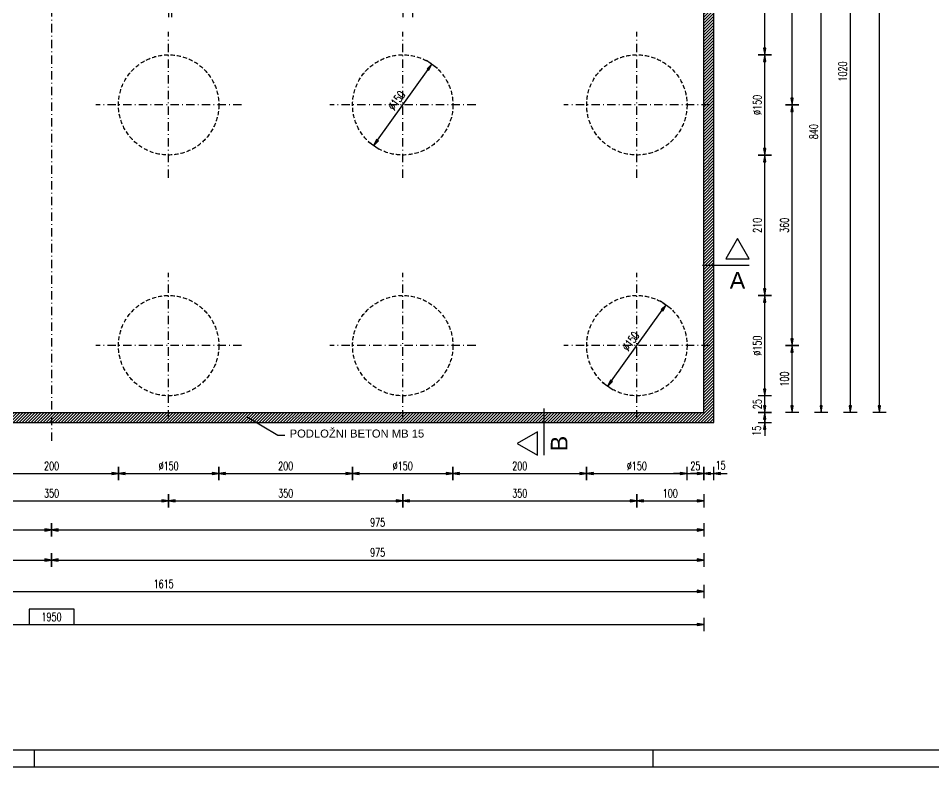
# Model space of a CAD drawing. Extents: x 729 to 13755, y 65128 to 68267.
# Drawn here: x 2236 to 3605, y 65128 to 66247 of the extents above; entities that cross this region are included whole.
import ezdxf
from ezdxf.enums import TextEntityAlignment as Align

# ---------------------------------------------------------------- set-up
doc = ezdxf.new("R2010")
doc.units = 0
doc.header["$LTSCALE"] = 50
doc.header["$PDMODE"] = 34
doc.header["$PDSIZE"] = 5
for name, pattern in [('CENTER', [0.47, 0.25, -0.1, 0.02, -0.1]), ('HIDDEN', [9.525, 6.35, -3.175]), ('HIDDEN2', [0.1875, 0.125, -0.0625])]:
    doc.linetypes.add(name, pattern=pattern)
doc.layers.get('DEFPOINTS').update_dxf_attribs({"linetype": 'CONTINUOUS'})
for name, color, linetype in [('BETON', 7, 'CONTINUOUS'), ('BETON tan', 40, 'CONTINUOUS'), ('BETON TANKO', 40, 'CONTINUOUS'), ('FILE', 8, 'CONTINUOUS'), ('KOTE', 4, 'CONTINUOUS'), ('NEVIDLJIVO', 9, 'HIDDEN2'), ('OSI', 2, 'CENTER'), ('POM', 9, 'CONTINUOUS'), ('TEKST', 7, 'CONTINUOUS')]:
    doc.layers.add(name, color=color, linetype=linetype)
doc.styles.add('KOTE', font='romans.shx', dxfattribs={"width": 0.7})
doc.styles.add('NASLOV', font='ARIAL.TTF')
doc.dimstyles.new('M50', dxfattribs={"dimscale": 100, "dimtxt": 0.125, "dimasz": 0.1, "dimexe": 0.4, "dimexo": 2, "dimgap": 0.05, "dimtad": 1, "dimdec": 1, "dimrnd": 0.01, "dimdsep": 46, "dimtxsty": 'KOTE', "dimblk1": 'S', "dimblk2": 'S', "dimsah": 1, "dimcen": 0.4, "dimdle": 0.4, "dimse1": 1, "dimse2": 1, "dimclrd": 8, "dimclre": 251, "dimclrt": 4, "dimadec": 0, "dimazin": 0, "dimtfac": 1, "dimtdec": 1, "dimtmove": 2, "dimatfit": 3, "dimldrblk": 'S', "dimfxl": 0, "dimtvp": 1, "dimtolj": 1, "dimtzin": 4, "dimarcsym": 0})

# ---------------------------------------------------------------- blocks, each defined once
blk = doc.blocks.new('S')
at = {"layer": 'KOTE', "color": 9}
blk.add_line((0, 1), (0, -1), dxfattribs=at)
blk.add_lwpolyline([(-1, 0.17), (-1, -0.17), (0, 0)], close=True, dxfattribs=at)
at = {"layer": 'KOTE', "color": 9, "linetype": 'ByBlock'}
blk.add_solid([(-1, 0.17), (-1, -0.17), (0, 0)], dxfattribs=at)
blk = doc.blocks.new('*D954')
at = {"layer": 'DEFPOINTS', "color": 0}
for p in [(2185.8, 65757.8, 0), (2385.8, 65757.8, 0), (2385.8, 65566.6)]:
    blk.add_point(p, dxfattribs=at)
at = {"layer": 'KOTE', "color": 8, "lineweight": -2}
blk.add_line((2195.8, 65566.6), (2375.8, 65566.6), dxfattribs=at)
at = {"layer": 'KOTE', "color": 8, "lineweight": -2, "xscale": 10, "yscale": 10, "zscale": 10, "rotation": 180}
blk.add_blockref('S', (2185.8, 65566.6), dxfattribs=at)
at = {"layer": 'KOTE', "color": 8, "lineweight": -2, "xscale": 10, "yscale": 10, "zscale": 10}
blk.add_blockref('S', (2385.8, 65566.6), dxfattribs=at)
at = {"layer": 'KOTE', "color": 4, "insert": (2285.8, 65577.9), "char_height": 12.5, "attachment_point": 5, "style": 'KOTE'}
blk.add_mtext('\\A1;200', dxfattribs=at)
blk = doc.blocks.new('*D955')
at = {"layer": 'DEFPOINTS', "color": 0}
for p in [(2385.8, 65757.8, 0), (2535.8, 65757.8, 0), (2535.8, 65566.6)]:
    blk.add_point(p, dxfattribs=at)
at = {"layer": 'KOTE', "color": 8, "lineweight": -2}
blk.add_line((2395.8, 65566.6), (2525.8, 65566.6), dxfattribs=at)
at = {"layer": 'KOTE', "color": 8, "lineweight": -2, "xscale": 10, "yscale": 10, "zscale": 10, "rotation": 180}
blk.add_blockref('S', (2385.8, 65566.6), dxfattribs=at)
at = {"layer": 'KOTE', "color": 8, "lineweight": -2, "xscale": 10, "yscale": 10, "zscale": 10}
blk.add_blockref('S', (2535.8, 65566.6), dxfattribs=at)
at = {"layer": 'KOTE', "color": 4, "insert": (2460.8, 65577.9), "char_height": 12.5, "attachment_point": 5, "style": 'KOTE'}
blk.add_mtext('\\A1;%%c150', dxfattribs=at)
blk = doc.blocks.new('*D956')
at = {"layer": 'DEFPOINTS', "color": 0}
for p in [(2535.8, 65757.8, 0), (2735.8, 65757.8, 0), (2735.8, 65566.6)]:
    blk.add_point(p, dxfattribs=at)
at = {"layer": 'KOTE', "color": 8, "lineweight": -2}
blk.add_line((2545.8, 65566.6), (2725.8, 65566.6), dxfattribs=at)
at = {"layer": 'KOTE', "color": 8, "lineweight": -2, "xscale": 10, "yscale": 10, "zscale": 10, "rotation": 180}
blk.add_blockref('S', (2535.8, 65566.6), dxfattribs=at)
at = {"layer": 'KOTE', "color": 8, "lineweight": -2, "xscale": 10, "yscale": 10, "zscale": 10}
blk.add_blockref('S', (2735.8, 65566.6), dxfattribs=at)
at = {"layer": 'KOTE', "color": 4, "insert": (2635.8, 65577.9), "char_height": 12.5, "attachment_point": 5, "style": 'KOTE'}
blk.add_mtext('\\A1;200', dxfattribs=at)
blk = doc.blocks.new('*D957')
at = {"layer": 'DEFPOINTS', "color": 0}
for p in [(2735.8, 65757.8, 0), (2885.8, 65757.8, 0), (2885.8, 65566.6)]:
    blk.add_point(p, dxfattribs=at)
at = {"layer": 'KOTE', "color": 8, "lineweight": -2}
blk.add_line((2745.8, 65566.6), (2875.8, 65566.6), dxfattribs=at)
at = {"layer": 'KOTE', "color": 8, "lineweight": -2, "xscale": 10, "yscale": 10, "zscale": 10, "rotation": 180}
blk.add_blockref('S', (2735.8, 65566.6), dxfattribs=at)
at = {"layer": 'KOTE', "color": 8, "lineweight": -2, "xscale": 10, "yscale": 10, "zscale": 10}
blk.add_blockref('S', (2885.8, 65566.6), dxfattribs=at)
at = {"layer": 'KOTE', "color": 4, "insert": (2810.8, 65577.9), "char_height": 12.5, "attachment_point": 5, "style": 'KOTE'}
blk.add_mtext('\\A1;%%c150', dxfattribs=at)
blk = doc.blocks.new('*D958')
at = {"layer": 'DEFPOINTS', "color": 0}
for p in [(2885.8, 65757.8, 0), (3085.8, 65757.8, 0), (3085.8, 65566.6)]:
    blk.add_point(p, dxfattribs=at)
at = {"layer": 'KOTE', "color": 8, "lineweight": -2}
blk.add_line((2895.8, 65566.6), (3075.8, 65566.6), dxfattribs=at)
at = {"layer": 'KOTE', "color": 8, "lineweight": -2, "xscale": 10, "yscale": 10, "zscale": 10, "rotation": 180}
blk.add_blockref('S', (2885.8, 65566.6), dxfattribs=at)
at = {"layer": 'KOTE', "color": 8, "lineweight": -2, "xscale": 10, "yscale": 10, "zscale": 10}
blk.add_blockref('S', (3085.8, 65566.6), dxfattribs=at)
at = {"layer": 'KOTE', "color": 4, "insert": (2985.8, 65577.9), "char_height": 12.5, "attachment_point": 5, "style": 'KOTE'}
blk.add_mtext('\\A1;200', dxfattribs=at)
blk = doc.blocks.new('*D959')
at = {"layer": 'DEFPOINTS', "color": 0}
for p in [(3085.8, 65757.8, 0), (3235.8, 65757.8, 0), (3235.8, 65566.6)]:
    blk.add_point(p, dxfattribs=at)
at = {"layer": 'KOTE', "color": 8, "lineweight": -2}
blk.add_line((3095.8, 65566.6), (3225.8, 65566.6), dxfattribs=at)
at = {"layer": 'KOTE', "color": 8, "lineweight": -2, "xscale": 10, "yscale": 10, "zscale": 10, "rotation": 180}
blk.add_blockref('S', (3085.8, 65566.6), dxfattribs=at)
at = {"layer": 'KOTE', "color": 8, "lineweight": -2, "xscale": 10, "yscale": 10, "zscale": 10}
blk.add_blockref('S', (3235.8, 65566.6), dxfattribs=at)
at = {"layer": 'KOTE', "color": 4, "insert": (3160.8, 65577.9), "char_height": 12.5, "attachment_point": 5, "style": 'KOTE'}
blk.add_mtext('\\A1;%%c150', dxfattribs=at)
blk = doc.blocks.new('*D960')
at = {"layer": 'DEFPOINTS', "color": 0}
for p in [(3235.8, 65757.8, 0), (3260.8, 65657.8, 0), (3260.8, 65566.6)]:
    blk.add_point(p, dxfattribs=at)
at = {"layer": 'KOTE', "color": 8, "lineweight": -2}
for p, q in [((3225.8, 65566.6), (3215.8, 65566.6)), ((3235.8, 65566.6), (3260.8, 65566.6)), ((3270.8, 65566.6), (3280.8, 65566.6))]:
    blk.add_line(p, q, dxfattribs=at)
at = {"layer": 'KOTE', "color": 8, "lineweight": -2, "xscale": 10, "yscale": 10, "zscale": 10}
blk.add_blockref('S', (3235.8, 65566.6), dxfattribs=at)
at = {"layer": 'KOTE', "color": 8, "lineweight": -2, "xscale": 10, "yscale": 10, "zscale": 10, "rotation": 180}
blk.add_blockref('S', (3260.8, 65566.6), dxfattribs=at)
at = {"layer": 'KOTE', "color": 4, "insert": (3248.3, 65577.9), "char_height": 12.5, "attachment_point": 5, "style": 'KOTE'}
blk.add_mtext('\\A1;25', dxfattribs=at)
blk = doc.blocks.new('*D961')
at = {"layer": 'DEFPOINTS', "color": 0}
for p in [(3260.8, 65657.8, 0), (3275.8, 65642.8, 0), (3275.8, 65566.6)]:
    blk.add_point(p, dxfattribs=at)
at = {"layer": 'KOTE', "color": 8, "lineweight": -2}
for p, q in [((3250.8, 65566.6), (3240.8, 65566.6)), ((3260.8, 65566.6), (3275.8, 65566.6)), ((3285.8, 65566.6), (3295.8, 65566.6))]:
    blk.add_line(p, q, dxfattribs=at)
at = {"layer": 'KOTE', "color": 8, "lineweight": -2, "xscale": 10, "yscale": 10, "zscale": 10}
blk.add_blockref('S', (3260.8, 65566.6), dxfattribs=at)
at = {"layer": 'KOTE', "color": 8, "lineweight": -2, "xscale": 10, "yscale": 10, "zscale": 10, "rotation": 180}
blk.add_blockref('S', (3275.8, 65566.6), dxfattribs=at)
at = {"layer": 'KOTE', "color": 4, "insert": (3286.1, 65578.9), "char_height": 12.5, "attachment_point": 5, "style": 'KOTE'}
blk.add_mtext('\\A1;15', dxfattribs=at)
blk = doc.blocks.new('*D965')
at = {"layer": 'DEFPOINTS', "color": 0}
for p in [(2110.8, 65648.8, 0), (2460.8, 65648.8, 0), (2460.8, 65525.7)]:
    blk.add_point(p, dxfattribs=at)
at = {"layer": 'KOTE', "color": 8, "lineweight": -2}
blk.add_line((2120.8, 65525.7), (2450.8, 65525.7), dxfattribs=at)
at = {"layer": 'KOTE', "color": 8, "lineweight": -2, "xscale": 10, "yscale": 10, "zscale": 10, "rotation": 180}
blk.add_blockref('S', (2110.8, 65525.7), dxfattribs=at)
at = {"layer": 'KOTE', "color": 8, "lineweight": -2, "xscale": 10, "yscale": 10, "zscale": 10}
blk.add_blockref('S', (2460.8, 65525.7), dxfattribs=at)
at = {"layer": 'KOTE', "color": 4, "insert": (2285.8, 65537), "char_height": 12.5, "attachment_point": 5, "style": 'KOTE'}
blk.add_mtext('\\A1;350', dxfattribs=at)
blk = doc.blocks.new('*D966')
at = {"layer": 'DEFPOINTS', "color": 0}
for p in [(2460.8, 65648.8, 0), (2810.8, 65648.8, 0), (2810.8, 65525.7)]:
    blk.add_point(p, dxfattribs=at)
at = {"layer": 'KOTE', "color": 8, "lineweight": -2}
blk.add_line((2470.8, 65525.7), (2800.8, 65525.7), dxfattribs=at)
at = {"layer": 'KOTE', "color": 8, "lineweight": -2, "xscale": 10, "yscale": 10, "zscale": 10, "rotation": 180}
blk.add_blockref('S', (2460.8, 65525.7), dxfattribs=at)
at = {"layer": 'KOTE', "color": 8, "lineweight": -2, "xscale": 10, "yscale": 10, "zscale": 10}
blk.add_blockref('S', (2810.8, 65525.7), dxfattribs=at)
at = {"layer": 'KOTE', "color": 4, "insert": (2635.8, 65537), "char_height": 12.5, "attachment_point": 5, "style": 'KOTE'}
blk.add_mtext('\\A1;350', dxfattribs=at)
blk = doc.blocks.new('*D967')
at = {"layer": 'DEFPOINTS', "color": 0}
for p in [(2810.8, 65648.8, 0), (3160.8, 65648.8, 0), (3160.8, 65525.7)]:
    blk.add_point(p, dxfattribs=at)
at = {"layer": 'KOTE', "color": 8, "lineweight": -2}
blk.add_line((2820.8, 65525.7), (3150.8, 65525.7), dxfattribs=at)
at = {"layer": 'KOTE', "color": 8, "lineweight": -2, "xscale": 10, "yscale": 10, "zscale": 10, "rotation": 180}
blk.add_blockref('S', (2810.8, 65525.7), dxfattribs=at)
at = {"layer": 'KOTE', "color": 8, "lineweight": -2, "xscale": 10, "yscale": 10, "zscale": 10}
blk.add_blockref('S', (3160.8, 65525.7), dxfattribs=at)
at = {"layer": 'KOTE', "color": 4, "insert": (2985.8, 65537), "char_height": 12.5, "attachment_point": 5, "style": 'KOTE'}
blk.add_mtext('\\A1;350', dxfattribs=at)
blk = doc.blocks.new('*D968')
at = {"layer": 'DEFPOINTS', "color": 0}
for p in [(3260.8, 65657.8, 0), (3160.8, 65648.8, 0), (3260.8, 65525.7)]:
    blk.add_point(p, dxfattribs=at)
at = {"layer": 'KOTE', "color": 8, "lineweight": -2}
blk.add_line((3170.8, 65525.7), (3250.8, 65525.7), dxfattribs=at)
at = {"layer": 'KOTE', "color": 8, "lineweight": -2, "xscale": 10, "yscale": 10, "zscale": 10, "rotation": 180}
blk.add_blockref('S', (3160.8, 65525.7), dxfattribs=at)
at = {"layer": 'KOTE', "color": 8, "lineweight": -2, "xscale": 10, "yscale": 10, "zscale": 10}
blk.add_blockref('S', (3260.8, 65525.7), dxfattribs=at)
at = {"layer": 'KOTE', "color": 4, "insert": (3210.8, 65537), "char_height": 12.5, "attachment_point": 5, "style": 'KOTE'}
blk.add_mtext('\\A1;100', dxfattribs=at)
blk = doc.blocks.new('*D969')
at = {"layer": 'DEFPOINTS', "color": 0}
for p in [(1310.8, 65657.8, 0), (2285.8, 65612.8, 0), (2285.8, 65482.2)]:
    blk.add_point(p, dxfattribs=at)
at = {"layer": 'KOTE', "color": 8, "lineweight": -2}
blk.add_line((1320.8, 65482.2), (2275.8, 65482.2), dxfattribs=at)
at = {"layer": 'KOTE', "color": 8, "lineweight": -2, "xscale": 10, "yscale": 10, "zscale": 10, "rotation": 180}
blk.add_blockref('S', (1310.8, 65482.2), dxfattribs=at)
at = {"layer": 'KOTE', "color": 8, "lineweight": -2, "xscale": 10, "yscale": 10, "zscale": 10}
blk.add_blockref('S', (2285.8, 65482.2), dxfattribs=at)
at = {"layer": 'KOTE', "color": 4, "insert": (1798.3, 65493.5), "char_height": 12.5, "attachment_point": 5, "style": 'KOTE'}
blk.add_mtext('\\A1;975', dxfattribs=at)
blk = doc.blocks.new('*D970')
at = {"layer": 'DEFPOINTS', "color": 0}
for p in [(3260.8, 65657.8, 0), (2285.8, 65612.8, 0), (3260.8, 65482.2)]:
    blk.add_point(p, dxfattribs=at)
at = {"layer": 'KOTE', "color": 8, "lineweight": -2}
blk.add_line((2295.8, 65482.2), (3250.8, 65482.2), dxfattribs=at)
at = {"layer": 'KOTE', "color": 8, "lineweight": -2, "xscale": 10, "yscale": 10, "zscale": 10, "rotation": 180}
blk.add_blockref('S', (2285.8, 65482.2), dxfattribs=at)
at = {"layer": 'KOTE', "color": 8, "lineweight": -2, "xscale": 10, "yscale": 10, "zscale": 10}
blk.add_blockref('S', (3260.8, 65482.2), dxfattribs=at)
at = {"layer": 'KOTE', "color": 4, "insert": (2773.3, 65493.5), "char_height": 12.5, "attachment_point": 5, "style": 'KOTE'}
blk.add_mtext('\\A1;975', dxfattribs=at)
blk = doc.blocks.new('*D972')
at = {"layer": 'DEFPOINTS', "color": 0}
for p in [(1645.8, 66431.1, 0), (2285.8, 65612.8, 0), (2285.8, 65437.2)]:
    blk.add_point(p, dxfattribs=at)
at = {"layer": 'KOTE', "color": 8, "lineweight": -2}
blk.add_line((1655.8, 65437.2), (2275.8, 65437.2), dxfattribs=at)
at = {"layer": 'KOTE', "color": 8, "lineweight": -2, "xscale": 10, "yscale": 10, "zscale": 10, "rotation": 180}
blk.add_blockref('S', (1645.8, 65437.2), dxfattribs=at)
at = {"layer": 'KOTE', "color": 8, "lineweight": -2, "xscale": 10, "yscale": 10, "zscale": 10}
blk.add_blockref('S', (2285.8, 65437.2), dxfattribs=at)
at = {"layer": 'KOTE', "color": 4, "insert": (1965.8, 65448.5), "char_height": 12.5, "attachment_point": 5, "style": 'KOTE'}
blk.add_mtext('\\A1;640', dxfattribs=at)
blk = doc.blocks.new('*D973')
at = {"layer": 'DEFPOINTS', "color": 0}
for p in [(3260.8, 65657.8, 0), (2285.8, 65612.8, 0), (3260.8, 65437.2)]:
    blk.add_point(p, dxfattribs=at)
at = {"layer": 'KOTE', "color": 8, "lineweight": -2}
blk.add_line((2295.8, 65437.2), (3250.8, 65437.2), dxfattribs=at)
at = {"layer": 'KOTE', "color": 8, "lineweight": -2, "xscale": 10, "yscale": 10, "zscale": 10, "rotation": 180}
blk.add_blockref('S', (2285.8, 65437.2), dxfattribs=at)
at = {"layer": 'KOTE', "color": 8, "lineweight": -2, "xscale": 10, "yscale": 10, "zscale": 10}
blk.add_blockref('S', (3260.8, 65437.2), dxfattribs=at)
at = {"layer": 'KOTE', "color": 4, "insert": (2773.3, 65448.5), "char_height": 12.5, "attachment_point": 5, "style": 'KOTE'}
blk.add_mtext('\\A1;975', dxfattribs=at)
blk = doc.blocks.new('*D975')
at = {"layer": 'DEFPOINTS', "color": 0}
for p in [(1645.8, 66431.1, 0), (3260.8, 65657.8, 0), (3260.8, 65390.2)]:
    blk.add_point(p, dxfattribs=at)
at = {"layer": 'KOTE', "color": 8, "lineweight": -2}
blk.add_line((1655.8, 65390.2), (3250.8, 65390.2), dxfattribs=at)
at = {"layer": 'KOTE', "color": 8, "lineweight": -2, "xscale": 10, "yscale": 10, "zscale": 10, "rotation": 180}
blk.add_blockref('S', (1645.8, 65390.2), dxfattribs=at)
at = {"layer": 'KOTE', "color": 8, "lineweight": -2, "xscale": 10, "yscale": 10, "zscale": 10}
blk.add_blockref('S', (3260.8, 65390.2), dxfattribs=at)
at = {"layer": 'KOTE', "color": 4, "insert": (2453.3, 65401.4), "char_height": 12.5, "attachment_point": 5, "style": 'KOTE'}
blk.add_mtext('\\A1;1615', dxfattribs=at)
blk = doc.blocks.new('*D976')
at = {"layer": 'DEFPOINTS', "color": 0}
for p in [(1310.8, 65657.8, 0), (3260.8, 65657.8, 0), (3260.8, 65340.7)]:
    blk.add_point(p, dxfattribs=at)
at = {"layer": 'KOTE', "color": 8, "lineweight": -2}
blk.add_line((1320.8, 65340.7), (3250.8, 65340.7), dxfattribs=at)
at = {"layer": 'KOTE', "color": 8, "lineweight": -2, "xscale": 10, "yscale": 10, "zscale": 10, "rotation": 180}
blk.add_blockref('S', (1310.8, 65340.7), dxfattribs=at)
at = {"layer": 'KOTE', "color": 8, "lineweight": -2, "xscale": 10, "yscale": 10, "zscale": 10}
blk.add_blockref('S', (3260.8, 65340.7), dxfattribs=at)
at = {"layer": 'KOTE', "color": 4, "insert": (2285.8, 65352), "char_height": 12.5, "attachment_point": 5, "style": 'KOTE'}
blk.add_mtext('\\A1;1950', dxfattribs=at)
blk = doc.blocks.new('*D980')
at = {"layer": 'DEFPOINTS', "color": 0}
for p in [(2854.5, 66178.8, 0), (2854.5, 66178.8), (2767.2, 66056.8, 0)]:
    blk.add_point(p, dxfattribs=at)
at = {"layer": 'KOTE', "color": 8, "lineweight": -2}
blk.add_line((2773, 66065), (2848.7, 66170.7), dxfattribs=at)
at = {"layer": 'KOTE', "color": 8, "lineweight": -2, "xscale": 10, "yscale": 10, "zscale": 10}
for p, rotation in [((2854.5, 66178.8), 54.38972525889533), ((2767.2, 66056.8), 234.3897252588954)]:
    blk.add_blockref('S', p, dxfattribs=dict(at, rotation=rotation))
at = {"layer": 'KOTE', "color": 4, "insert": (2801.7, 66124.4), "char_height": 12.5, "attachment_point": 5, "rotation": 54.3897, "style": 'KOTE'}
blk.add_mtext('\\A1;%%c150', dxfattribs=at)
blk = doc.blocks.new('*D981')
at = {"layer": 'DEFPOINTS', "color": 0}
for p in [(3204.5, 65818.8, 0), (3204.5, 65818.8), (3117.2, 65696.8, 0)]:
    blk.add_point(p, dxfattribs=at)
at = {"layer": 'KOTE', "color": 8, "lineweight": -2}
blk.add_line((3123, 65705), (3198.7, 65810.7), dxfattribs=at)
at = {"layer": 'KOTE', "color": 8, "lineweight": -2, "xscale": 10, "yscale": 10, "zscale": 10}
for p, rotation in [((3204.5, 65818.8), 54.38972525889533), ((3117.2, 65696.8), 234.3897252588954)]:
    blk.add_blockref('S', p, dxfattribs=dict(at, rotation=rotation))
at = {"layer": 'KOTE', "color": 4, "insert": (3151.7, 65764.4), "char_height": 12.5, "attachment_point": 5, "rotation": 54.3897, "style": 'KOTE'}
blk.add_mtext('\\A1;%%c150', dxfattribs=at)
blk = doc.blocks.new('*D991')
at = {"layer": 'DEFPOINTS', "color": 0}
for p in [(3260.8, 65657.8, 0), (3352, 65657.8), (3275.8, 65642.8, 0)]:
    blk.add_point(p, dxfattribs=at)
at = {"layer": 'KOTE', "color": 8, "lineweight": -2}
for p, q in [((3352, 65667.8), (3352, 65677.8)), ((3352, 65642.8), (3352, 65657.8)), ((3352, 65632.8), (3352, 65622.8))]:
    blk.add_line(p, q, dxfattribs=at)
at = {"layer": 'KOTE', "color": 8, "lineweight": -2, "xscale": 10, "yscale": 10, "zscale": 10}
for p, rotation in [((3352, 65657.8), 270), ((3352, 65642.8), 90)]:
    blk.add_blockref('S', p, dxfattribs=dict(at, rotation=rotation))
at = {"layer": 'KOTE', "color": 4, "insert": (3339.8, 65630.4), "char_height": 12.5, "attachment_point": 5, "rotation": 90, "style": 'KOTE'}
blk.add_mtext('\\A1;15', dxfattribs=at)
blk = doc.blocks.new('*D992')
at = {"layer": 'DEFPOINTS', "color": 0}
for p in [(3160.8, 65682.8, 0), (3352, 65682.8), (3260.8, 65657.8, 0)]:
    blk.add_point(p, dxfattribs=at)
at = {"layer": 'KOTE', "color": 8, "lineweight": -2}
for p, q in [((3352, 65692.8), (3352, 65702.8)), ((3352, 65657.8), (3352, 65682.8)), ((3352, 65647.8), (3352, 65637.8))]:
    blk.add_line(p, q, dxfattribs=at)
at = {"layer": 'KOTE', "color": 8, "lineweight": -2, "xscale": 10, "yscale": 10, "zscale": 10}
for p, rotation in [((3352, 65682.8), 270), ((3352, 65657.8), 90)]:
    blk.add_blockref('S', p, dxfattribs=dict(at, rotation=rotation))
at = {"layer": 'KOTE', "color": 4, "insert": (3340.8, 65670.3), "char_height": 12.5, "attachment_point": 5, "rotation": 90, "style": 'KOTE'}
blk.add_mtext('\\A1;25', dxfattribs=at)
blk = doc.blocks.new('*D993')
at = {"layer": 'DEFPOINTS', "color": 0}
for p in [(3160.8, 65832.8, 0), (3352, 65832.8), (3160.8, 65682.8, 0)]:
    blk.add_point(p, dxfattribs=at)
at = {"layer": 'KOTE', "color": 8, "lineweight": -2}
blk.add_line((3352, 65692.8), (3352, 65822.8), dxfattribs=at)
at = {"layer": 'KOTE', "color": 8, "lineweight": -2, "xscale": 10, "yscale": 10, "zscale": 10}
for p, rotation in [((3352, 65832.8), 90), ((3352, 65682.8), 270)]:
    blk.add_blockref('S', p, dxfattribs=dict(at, rotation=rotation))
at = {"layer": 'KOTE', "color": 4, "insert": (3340.8, 65757.8), "char_height": 12.5, "attachment_point": 5, "rotation": 90, "style": 'KOTE'}
blk.add_mtext('\\A1;%%c150', dxfattribs=at)
blk = doc.blocks.new('*D994')
at = {"layer": 'DEFPOINTS', "color": 0}
for p in [(3160.8, 66042.8, 0), (3352, 66042.8), (3160.8, 65832.8, 0)]:
    blk.add_point(p, dxfattribs=at)
at = {"layer": 'KOTE', "color": 8, "lineweight": -2}
blk.add_line((3352, 65842.8), (3352, 66032.8), dxfattribs=at)
at = {"layer": 'KOTE', "color": 8, "lineweight": -2, "xscale": 10, "yscale": 10, "zscale": 10}
for p, rotation in [((3352, 66042.8), 90), ((3352, 65832.8), 270)]:
    blk.add_blockref('S', p, dxfattribs=dict(at, rotation=rotation))
at = {"layer": 'KOTE', "color": 4, "insert": (3340.8, 65937.8), "char_height": 12.5, "attachment_point": 5, "rotation": 90, "style": 'KOTE'}
blk.add_mtext('\\A1;210', dxfattribs=at)
blk = doc.blocks.new('*D995')
at = {"layer": 'DEFPOINTS', "color": 0}
for p in [(3160.8, 66192.8, 0), (3352, 66192.8), (3160.8, 66042.8, 0)]:
    blk.add_point(p, dxfattribs=at)
at = {"layer": 'KOTE', "color": 8, "lineweight": -2}
blk.add_line((3352, 66052.8), (3352, 66182.8), dxfattribs=at)
at = {"layer": 'KOTE', "color": 8, "lineweight": -2, "xscale": 10, "yscale": 10, "zscale": 10}
for p, rotation in [((3352, 66192.8), 90), ((3352, 66042.8), 270)]:
    blk.add_blockref('S', p, dxfattribs=dict(at, rotation=rotation))
at = {"layer": 'KOTE', "color": 4, "insert": (3340.8, 66117.8), "char_height": 12.5, "attachment_point": 5, "rotation": 90, "style": 'KOTE'}
blk.add_mtext('\\A1;%%c150', dxfattribs=at)
blk = doc.blocks.new('*D996')
at = {"layer": 'DEFPOINTS', "color": 0}
for p in [(3160.8, 66402.8, 0), (3352, 66402.8), (3160.8, 66192.8, 0)]:
    blk.add_point(p, dxfattribs=at)
at = {"layer": 'KOTE', "color": 8, "lineweight": -2}
blk.add_line((3352, 66202.8), (3352, 66392.8), dxfattribs=at)
at = {"layer": 'KOTE', "color": 8, "lineweight": -2, "xscale": 10, "yscale": 10, "zscale": 10}
for p, rotation in [((3352, 66402.8), 90), ((3352, 66192.8), 270)]:
    blk.add_blockref('S', p, dxfattribs=dict(at, rotation=rotation))
at = {"layer": 'KOTE', "color": 4, "insert": (3340.8, 66297.8), "char_height": 12.5, "attachment_point": 5, "rotation": 90, "style": 'KOTE'}
blk.add_mtext('\\A1;210', dxfattribs=at)
blk = doc.blocks.new('*D1006')
at = {"layer": 'DEFPOINTS', "color": 0}
for p in [(3269.9, 65757.8, 0), (3392.9, 65757.8), (3260.8, 65657.8, 0)]:
    blk.add_point(p, dxfattribs=at)
at = {"layer": 'KOTE', "color": 8, "lineweight": -2}
blk.add_line((3392.9, 65667.8), (3392.9, 65747.8), dxfattribs=at)
at = {"layer": 'KOTE', "color": 8, "lineweight": -2, "xscale": 10, "yscale": 10, "zscale": 10}
for p, rotation in [((3392.9, 65757.8), 90), ((3392.9, 65657.8), 270)]:
    blk.add_blockref('S', p, dxfattribs=dict(at, rotation=rotation))
at = {"layer": 'KOTE', "color": 4, "insert": (3381.6, 65707.8), "char_height": 12.5, "attachment_point": 5, "rotation": 90, "style": 'KOTE'}
blk.add_mtext('\\A1;100', dxfattribs=at)
blk = doc.blocks.new('*D1007')
at = {"layer": 'DEFPOINTS', "color": 0}
for p in [(3269.9, 66117.8, 0), (3392.9, 66117.8), (3269.9, 65757.8, 0)]:
    blk.add_point(p, dxfattribs=at)
at = {"layer": 'KOTE', "color": 8, "lineweight": -2}
blk.add_line((3392.9, 65767.8), (3392.9, 66107.8), dxfattribs=at)
at = {"layer": 'KOTE', "color": 8, "lineweight": -2, "xscale": 10, "yscale": 10, "zscale": 10}
for p, rotation in [((3392.9, 66117.8), 90), ((3392.9, 65757.8), 270)]:
    blk.add_blockref('S', p, dxfattribs=dict(at, rotation=rotation))
at = {"layer": 'KOTE', "color": 4, "insert": (3381.6, 65937.8), "char_height": 12.5, "attachment_point": 5, "rotation": 90, "style": 'KOTE'}
blk.add_mtext('\\A1;360', dxfattribs=at)
blk = doc.blocks.new('*D1008')
at = {"layer": 'DEFPOINTS', "color": 0}
for p in [(3269.9, 66477.8, 0), (3392.9, 66477.8), (3269.9, 66117.8, 0)]:
    blk.add_point(p, dxfattribs=at)
at = {"layer": 'KOTE', "color": 8, "lineweight": -2}
blk.add_line((3392.9, 66127.8), (3392.9, 66467.8), dxfattribs=at)
at = {"layer": 'KOTE', "color": 8, "lineweight": -2, "xscale": 10, "yscale": 10, "zscale": 10}
for p, rotation in [((3392.9, 66477.8), 90), ((3392.9, 66117.8), 270)]:
    blk.add_blockref('S', p, dxfattribs=dict(at, rotation=rotation))
at = {"layer": 'KOTE', "color": 4, "insert": (3381.6, 66297.8), "char_height": 12.5, "attachment_point": 5, "rotation": 90, "style": 'KOTE'}
blk.add_mtext('\\A1;360', dxfattribs=at)
blk = doc.blocks.new('*D1013')
at = {"layer": 'DEFPOINTS', "color": 0}
for p in [(2690.8, 66497.8, 0), (3436.4, 66497.8), (3260.8, 65657.8, 0)]:
    blk.add_point(p, dxfattribs=at)
at = {"layer": 'KOTE', "color": 8, "lineweight": -2}
blk.add_line((3436.4, 65667.8), (3436.4, 66487.8), dxfattribs=at)
at = {"layer": 'KOTE', "color": 8, "lineweight": -2, "xscale": 10, "yscale": 10, "zscale": 10}
for p, rotation in [((3436.4, 66497.8), 90), ((3436.4, 65657.8), 270)]:
    blk.add_blockref('S', p, dxfattribs=dict(at, rotation=rotation))
at = {"layer": 'KOTE', "color": 4, "insert": (3425.2, 66077.8), "char_height": 12.5, "attachment_point": 5, "rotation": 90, "style": 'KOTE'}
blk.add_mtext('\\A1;840', dxfattribs=at)
blk = doc.blocks.new('*D1017')
at = {"layer": 'DEFPOINTS', "color": 0}
for p in [(3305.8, 66677.8, 0), (3260.8, 65657.8, 0), (3480, 65657.8)]:
    blk.add_point(p, dxfattribs=at)
at = {"layer": 'KOTE', "color": 8, "lineweight": -2}
blk.add_line((3480, 66667.8), (3480, 65667.8), dxfattribs=at)
at = {"layer": 'KOTE', "color": 8, "lineweight": -2, "xscale": 10, "yscale": 10, "zscale": 10}
for p, rotation in [((3480, 66677.8), 90), ((3480, 65657.8), 270)]:
    blk.add_blockref('S', p, dxfattribs=dict(at, rotation=rotation))
at = {"layer": 'KOTE', "color": 4, "insert": (3468.7, 66167.8), "char_height": 12.5, "attachment_point": 5, "rotation": 90, "style": 'KOTE'}
blk.add_mtext('\\A1;1020', dxfattribs=at)
blk = doc.blocks.new('*D1018')
at = {"layer": 'DEFPOINTS', "color": 0}
for p in [(3260.8, 67697.8, 0), (3523.5, 67697.8), (3260.8, 65657.8, 0)]:
    blk.add_point(p, dxfattribs=at)
at = {"layer": 'KOTE', "color": 8, "lineweight": -2}
blk.add_line((3523.5, 65667.8), (3523.5, 67687.8), dxfattribs=at)
at = {"layer": 'KOTE', "color": 8, "lineweight": -2, "xscale": 10, "yscale": 10, "zscale": 10}
for p, rotation in [((3523.5, 67697.8), 90), ((3523.5, 65657.8), 270)]:
    blk.add_blockref('S', p, dxfattribs=dict(at, rotation=rotation))
at = {"layer": 'KOTE', "color": 4, "insert": (3512.2, 66677.8), "char_height": 12.5, "attachment_point": 5, "rotation": 90, "style": 'KOTE'}
blk.add_mtext('\\A1;2040', dxfattribs=at)
blk = doc.blocks.new('*D1123')
at = {"layer": 'DEFPOINTS', "color": 0}
for p in [(2825.8, 66368.8, 0), (2810.8, 66258.9), (2810.8, 66226.8, 0)]:
    blk.add_point(p, dxfattribs=at)
at = {"layer": 'KOTE', "color": 8, "lineweight": -2}
for p, q in [((2800.8, 66258.9), (2790.8, 66258.9)), ((2825.8, 66258.9), (2810.8, 66258.9)), ((2835.8, 66258.9), (2845.8, 66258.9))]:
    blk.add_line(p, q, dxfattribs=at)
at = {"layer": 'KOTE', "color": 8, "lineweight": -2, "xscale": 10, "yscale": 10, "zscale": 10}
blk.add_blockref('S', (2810.8, 66258.9), dxfattribs=at)
at = {"layer": 'KOTE', "color": 8, "lineweight": -2, "xscale": 10, "yscale": 10, "zscale": 10, "rotation": 180}
blk.add_blockref('S', (2825.8, 66258.9), dxfattribs=at)
at = {"layer": 'KOTE', "color": 4, "insert": (2818.3, 66273.9), "char_height": 12.5, "attachment_point": 5, "style": 'KOTE'}
blk.add_mtext('\\A1;15', dxfattribs=at)
blk = doc.blocks.new('*D1169')
at = {"layer": 'BETON tan', "color": 8, "lineweight": -2}
for p, q in [((9473.2, 67561.2), (9473.2, 67571.2)), ((9473.2, 67551.2), (9473.2, 67525.2)), ((9473.2, 67515.2), (9473.2, 67505.2))]:
    blk.add_line(p, q, dxfattribs=at)
at = {"layer": 'DEFPOINTS', "color": 0}
for p in [(9473.2, 67551.2), (9473.2, 67525.2), (9473.2, 67525.2), (2465.8, 66368.8, 0), (2460.8, 66258.9), (2460.8, 66226.8, 0)]:
    blk.add_point(p, dxfattribs=at)
at = {"layer": 'KOTE', "color": 8, "lineweight": -2}
for p, q in [((2450.8, 66258.9), (2440.8, 66258.9)), ((2465.8, 66258.9), (2460.8, 66258.9)), ((2475.8, 66258.9), (2485.8, 66258.9))]:
    blk.add_line(p, q, dxfattribs=at)
at = {"layer": 'BETON tan', "color": 8, "lineweight": -2, "xscale": 10, "yscale": 10, "zscale": 10}
for p, rotation in [((9473.2, 67551.2), 270), ((9473.2, 67525.2), 90)]:
    blk.add_blockref('S', p, dxfattribs=dict(at, rotation=rotation))
at = {"layer": 'KOTE', "color": 8, "lineweight": -2, "xscale": 10, "yscale": 10, "zscale": 10}
blk.add_blockref('S', (2460.8, 66258.9), dxfattribs=at)
at = {"layer": 'KOTE', "color": 8, "lineweight": -2, "xscale": 10, "yscale": 10, "zscale": 10, "rotation": 180}
blk.add_blockref('S', (2465.8, 66258.9), dxfattribs=at)
at = {"layer": 'BETON tan', "color": 4, "insert": (9462, 67538.2), "char_height": 12.5, "attachment_point": 5, "rotation": 90, "style": 'KOTE'}
blk.add_mtext('\\A1;26', dxfattribs=at)
at = {"layer": 'KOTE', "color": 4, "insert": (2453.3, 66270.5), "char_height": 12.5, "attachment_point": 5, "style": 'KOTE'}
blk.add_mtext('\\A1;5', dxfattribs=at)

msp = doc.modelspace()

# ---------------------------------------------------------------- hatches: boundary and pattern name
at = {"layer": 'POM'}
h = msp.add_hatch(dxfattribs=at)
h.set_pattern_fill('ANSI31', color=256, style=0)
h.set_pattern_definition([(45, (-13030.083, 3112.5187), (-2.24506403, 2.24506403), [])])
h.paths.add_polyline_path([(1295.84, 65642.81), (3275.84, 65642.81), (3275.84, 67712.81), (1295.84, 67712.81), (1295.84, 67182.13), (1630.84, 66917.25), (1630.84, 66438.37), (1295.84, 66173.48)])
h.paths.add_polyline_path([(1310.84, 65657.81), (3260.84, 65657.81), (3260.84, 67697.81), (1310.84, 67697.81), (1310.84, 67189.39), (1645.84, 66924.51), (1645.84, 66431.11), (1310.84, 66166.22)], flags=16)

# ---------------------------------------------------------------- linework, layer by layer
at = {"layer": 'BETON', "ltscale": 10}
for p, q in [((3260.84, 65657.81, 0), (3260.84, 67697.81, 0)), ((1310.84, 65657.81, 0), (3260.84, 65657.81, 0))]:
    msp.add_line(p, q, dxfattribs=at)
at = {"layer": 'BETON'}
for points in [[(729.44, 65128.08), (8735.22, 65128.08), (8735.22, 68267.2), (729.44, 68267.2)], [(854.44, 65153.08), (8710.22, 65153.08), (8710.22, 68242.2), (854.44, 68242.2)]]:
    msp.add_lwpolyline(points, close=True, dxfattribs=at)
at = {"layer": 'BETON TANKO', "ltscale": 10}
for p, q in [((3275.84, 65642.81, 0), (3275.84, 67712.81, 0)), ((1295.84, 65642.81, 0), (3275.84, 65642.81, 0))]:
    msp.add_line(p, q, dxfattribs=at)
at = {"layer": 'FILE'}
for p, q in [((2260.22, 65128.08), (2260.22, 65153.08)), ((3185.22, 65128.08), (3185.22, 65153.08))]:
    msp.add_line(p, q, dxfattribs=at)
at = {"layer": 'KOTE'}
msp.add_lwpolyline([(2252.23, 65340.71), (2319.44, 65340.71), (2319.44, 65363.64), (2252.23, 65363.64)], close=True, dxfattribs=at)
at = {"layer": 'NEVIDLJIVO'}
for centre in [(2460.84, 66117.81, 0), (2810.84, 66117.81, 0), (3160.84, 66117.81, 0), (2460.84, 65757.81, 0), (2810.84, 65757.81, 0), (3160.84, 65757.81, 0)]:
    msp.add_circle(centre, 75, dxfattribs=at)
at = {"layer": 'OSI'}
for p, q in [((2285.84, 67742.81, 0), (2285.84, 65612.81, 0)), ((2460.84, 66008.77, 0), (2460.84, 66226.85, 0)), ((2810.84, 66008.77, 0), (2810.84, 66226.85, 0)), ((3160.84, 66008.77, 0), (3160.84, 66226.85, 0)), ((2569.88, 66117.81, 0), (2351.8, 66117.81, 0)), ((2919.88, 66117.81, 0), (2701.8, 66117.81, 0)), ((3269.88, 66117.81, 0), (3051.8, 66117.81, 0)), ((2460.84, 65648.77, 0), (2460.84, 65866.85, 0)), ((2810.84, 65648.77, 0), (2810.84, 65866.85, 0)), ((3160.84, 65648.77, 0), (3160.84, 65866.85, 0)), ((2569.88, 65757.81, 0), (2351.8, 65757.81, 0)), ((2919.88, 65757.81, 0), (2701.8, 65757.81, 0)), ((3269.88, 65757.81, 0), (3051.8, 65757.81, 0))]:
    msp.add_line(p, q, dxfattribs=at)
at = {"layer": 'POM'}
for p, q in [((2577.01, 65651.6, 0), (2623.98, 65623.97, 0)), ((2623.98, 65623.97, 0), (2634.58, 65623.97, 0))]:
    msp.add_line(p, q, dxfattribs=at)
at = {"layer": 'TEKST', "linetype": 'HIDDEN'}
for p, q in [((3328.79, 65877.83), (3258.79, 65877.83)), ((3022.13, 65593.87), (3022.13, 65663.87))]:
    msp.add_line(p, q, dxfattribs=at)
at = {"layer": 'TEKST'}
for points in [[(3293.79, 65887.83), (3328.79, 65887.83), (3311.29, 65918.14)], [(3012.13, 65593.87), (3012.13, 65628.87), (2981.82, 65611.37)]]:
    msp.add_lwpolyline(points, close=True, dxfattribs=at)

# ---------------------------------------------------------------- texts
at = {"layer": 'TEKST', "style": 'NASLOV'}
msp.add_text('A', height=25, dxfattribs=at).set_placement((3311.29, 65855.33), align=Align.MIDDLE)
msp.add_text('B', height=25, rotation=90, dxfattribs=at).set_placement((3044.63, 65611.37), align=Align.MIDDLE)
at = {"layer": 'TEKST', "insert": (2742.31, 65626.21, 0), "char_height": 12, "attachment_point": 5, "style": 'NASLOV'}
msp.add_mtext('{\\fArial|b0|i0|c238|p34;PODLOŽNI BETON MB 15}', dxfattribs=at)

# ---------------------------------------------------------------- dimensions: what is measured, and where the dimension line sits
at = {"layer": 'BETON tan'}
dim = msp.add_linear_dim(base=(9473.25, 67525.16), p1=(9473.25, 67551.16), p2=(9473.25, 67525.16), angle=90, dimstyle='M50', dxfattribs=at)
dim.commit()
dim.dimension.update_dxf_attribs({"geometry": '*D1169', "text_midpoint": (9462, 67538.16)})
at = {"layer": 'KOTE'}
for base, p1, p2, picture, middle in [((3523.49, 67697.81), (3260.84, 65657.81, 0), (3260.84, 67697.81, 0), '*D1018', (3512.24, 66677.81)), ((3479.96, 65657.81), (3305.84, 66677.81, 0), (3260.84, 65657.81, 0), '*D1017', (3468.71, 66167.81)), ((3436.43, 66497.81), (3260.84, 65657.81, 0), (2690.84, 66497.81, 0), '*D1013', (3425.18, 66077.81)), ((3392.9, 66477.81), (3269.88, 66117.81, 0), (3269.88, 66477.81, 0), '*D1008', (3381.65, 66297.81)), ((3352.03, 66402.81), (3160.84, 66192.81, 0), (3160.84, 66402.81, 0), '*D996', (3340.78, 66297.81)), ((3392.9, 66117.81), (3269.88, 65757.81, 0), (3269.88, 66117.81, 0), '*D1007', (3381.65, 65937.81)), ((3352.03, 66042.81), (3160.84, 65832.81, 0), (3160.84, 66042.81, 0), '*D994', (3340.78, 65937.81)), ((3392.9, 65757.81), (3260.84, 65657.81, 0), (3269.88, 65757.81, 0), '*D1006', (3381.65, 65707.81)), ((3352.03, 65682.81), (3260.84, 65657.81, 0), (3160.84, 65682.81, 0), '*D992', (3340.78, 65670.31))]:
    dim = msp.add_linear_dim(base=base, p1=p1, p2=p2, angle=90, dimstyle='M50', dxfattribs=at)
    dim.commit()
    dim.dimension.update_dxf_attribs({"geometry": picture, "text_midpoint": middle})
for base, p1, p2, angle, picture, middle in [((2460.84, 66258.91), (2465.84, 66368.77, 0), (2460.84, 66226.85, 0), 180, '*D1169', (2453.34, 66270.48)), ((3352.03, 65657.81), (3275.84, 65642.81, 0), (3260.84, 65657.81, 0), 90, '*D991', (3339.76, 65630.43))]:
    dim = msp.add_linear_dim(base=base, p1=p1, p2=p2, angle=angle, dimstyle='M50', dxfattribs=at)
    dim.commit()
    dim.dimension.update_dxf_attribs({"geometry": picture, "text_midpoint": middle, "dimtype": 160})
for base, p1, p2, picture, middle in [((2285.84, 65437.24), (1645.84, 66431.11, 0), (2285.84, 65612.81, 0), '*D972', (1965.84, 65448.49)), ((3260.84, 65390.19), (1645.84, 66431.11, 0), (3260.84, 65657.81, 0), '*D975', (2453.34, 65401.44)), ((2385.84, 65566.62), (2185.84, 65757.81, 0), (2385.84, 65757.81, 0), '*D954', (2285.84, 65577.87)), ((2735.84, 65566.62), (2535.84, 65757.81, 0), (2735.84, 65757.81, 0), '*D956', (2635.84, 65577.87)), ((3085.84, 65566.62), (2885.84, 65757.81, 0), (3085.84, 65757.81, 0), '*D958', (2985.84, 65577.87)), ((3260.84, 65566.62), (3235.84, 65757.81, 0), (3260.84, 65657.81, 0), '*D960', (3248.34, 65577.87)), ((2285.84, 65482.22), (1310.84, 65657.81, 0), (2285.84, 65612.81, 0), '*D969', (1798.34, 65493.47)), ((3260.84, 65340.71), (1310.84, 65657.81, 0), (3260.84, 65657.81, 0), '*D976', (2285.84, 65351.96)), ((3260.84, 65482.22), (2285.84, 65612.81, 0), (3260.84, 65657.81, 0), '*D970', (2773.34, 65493.47)), ((3260.84, 65437.24), (2285.84, 65612.81, 0), (3260.84, 65657.81, 0), '*D973', (2773.34, 65448.49)), ((3260.84, 65525.75), (3160.84, 65648.77, 0), (3260.84, 65657.81, 0), '*D968', (3210.84, 65537)), ((2460.84, 65525.75), (2110.84, 65648.77, 0), (2460.84, 65648.77, 0), '*D965', (2285.84, 65537)), ((2810.84, 65525.75), (2460.84, 65648.77, 0), (2810.84, 65648.77, 0), '*D966', (2635.84, 65537)), ((3160.84, 65525.75), (2810.84, 65648.77, 0), (3160.84, 65648.77, 0), '*D967', (2985.84, 65537))]:
    dim = msp.add_linear_dim(base=base, p1=p1, p2=p2, dimstyle='M50', dxfattribs=at)
    dim.commit()
    dim.dimension.update_dxf_attribs({"geometry": picture, "text_midpoint": middle})
for base, p1, p2, picture, middle in [((2810.84, 66258.91), (2825.84, 66368.77, 0), (2810.84, 66226.85, 0), '*D1123', (2818.34, 66273.9)), ((3275.84, 65566.62), (3260.84, 65657.81, 0), (3275.84, 65642.81, 0), '*D961', (3286.11, 65578.86))]:
    dim = msp.add_linear_dim(base=base, p1=p1, p2=p2, dimstyle='M50', dxfattribs=at)
    dim.commit()
    dim.dimension.update_dxf_attribs({"geometry": picture, "text_midpoint": middle, "dimtype": 160})
for base, p1, p2, picture, middle in [((3352.03, 66192.81), (3160.84, 66042.81, 0), (3160.84, 66192.81, 0), '*D995', (3340.78, 66117.81)), ((3352.03, 65832.81), (3160.84, 65682.81, 0), (3160.84, 65832.81, 0), '*D993', (3340.78, 65757.81))]:
    dim = msp.add_linear_dim(base=base, p1=p1, p2=p2, angle=90, text='%%c<>', dimstyle='M50', dxfattribs=at)
    dim.commit()
    dim.dimension.update_dxf_attribs({"geometry": picture, "text_midpoint": middle})
for p1, p2, picture, middle in [((2767.17, 66056.83, 0), (2854.51, 66178.78, 0), '*D980', (2801.69, 66124.36, 0)), ((3117.17, 65696.83, 0), (3204.51, 65818.78, 0), '*D981', (3151.69, 65764.36, 0))]:
    dim = msp.add_aligned_dim(p1=p1, p2=p2, distance=0, text='%%c<>', dimstyle='M50', dxfattribs=at)
    dim.commit()
    dim.dimension.update_dxf_attribs({"geometry": picture, "text_midpoint": middle})
for base, p1, p2, picture, middle in [((2535.84, 65566.62), (2385.84, 65757.81, 0), (2535.84, 65757.81, 0), '*D955', (2460.84, 65577.87)), ((2885.84, 65566.62), (2735.84, 65757.81, 0), (2885.84, 65757.81, 0), '*D957', (2810.84, 65577.87)), ((3235.84, 65566.62), (3085.84, 65757.81, 0), (3235.84, 65757.81, 0), '*D959', (3160.84, 65577.87))]:
    dim = msp.add_linear_dim(base=base, p1=p1, p2=p2, text='%%c<>', dimstyle='M50', dxfattribs=at)
    dim.commit()
    dim.dimension.update_dxf_attribs({"geometry": picture, "text_midpoint": middle})

doc.saveas('drawing.dxf')
